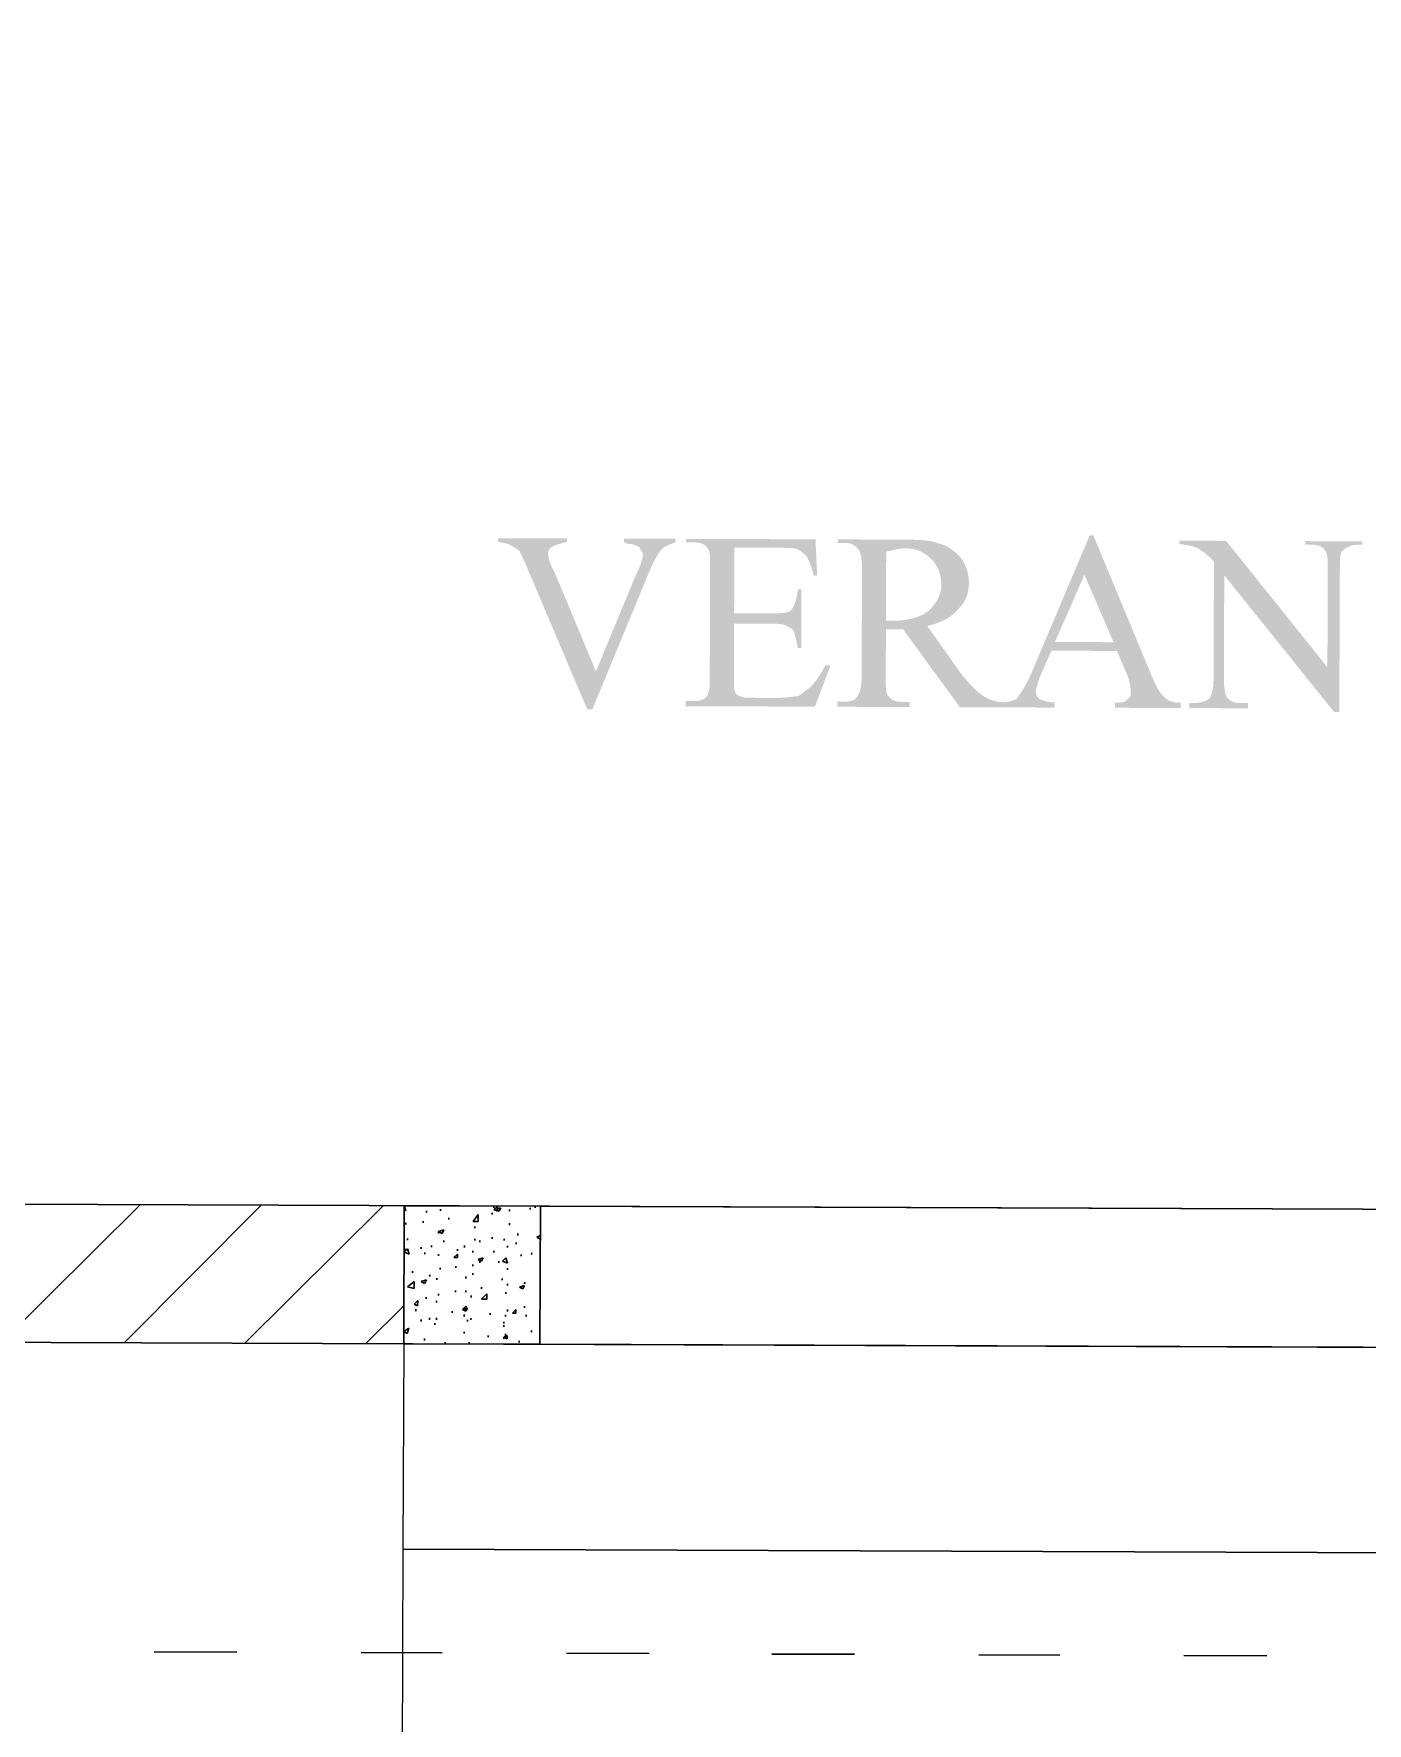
# Model space of a CAD drawing. Header units: millimetres. Extents: x -125 to 146, y -26 to 163.
# Drawn here: x -49 to -16.24, y 10.22 to 51.73 of the extents above; entities that cross this region are included whole.
import ezdxf

# ---------------------------------------------------------------- set-up
doc = ezdxf.new("R2010")
doc.units = ezdxf.units.MM
doc.header["$MEASUREMENT"] = 0
doc.layers.get('0').update_dxf_attribs({"color": 255, "linetype": 'CONTINUOUS'})

msp = doc.modelspace()

# ---------------------------------------------------------------- hatches: boundary and pattern name
at = {"true_color": 0x000007}
for points in [[(-33.229, 39.318), (-33.229, 39.234), (-33.245, 39.228), (-33.261, 39.223), (-33.277, 39.218), (-33.293, 39.213), (-33.309, 39.207), (-33.324, 39.202), (-33.34, 39.196), (-33.356, 39.19), (-33.371, 39.184), (-33.386, 39.178), (-33.401, 39.172), (-33.416, 39.166), (-33.431, 39.159), (-33.445, 39.152), (-33.459, 39.145), (-33.473, 39.137), (-33.487, 39.13), (-33.5, 39.122), (-33.513, 39.113), (-33.525, 39.104), (-33.537, 39.095), (-33.549, 39.086), (-33.56, 39.076), (-33.571, 39.066), (-33.582, 39.055), (-33.592, 39.043), (-33.603, 39.03), (-33.614, 39.017), (-33.624, 39.003), (-33.635, 38.988), (-33.646, 38.972), (-33.656, 38.956), (-33.667, 38.939), (-33.678, 38.922), (-33.688, 38.904), (-33.699, 38.886), (-33.709, 38.867), (-33.72, 38.848), (-33.731, 38.829), (-33.741, 38.809), (-33.752, 38.789), (-33.763, 38.769), (-33.773, 38.748), (-33.784, 38.727), (-33.795, 38.706), (-33.805, 38.685), (-33.816, 38.664), (-33.827, 38.643), (-35.279, 35.13), (-35.406, 35.13), (-36.92, 38.697), (-36.93, 38.718), (-36.94, 38.738), (-36.949, 38.759), (-36.958, 38.778), (-36.967, 38.797), (-36.975, 38.816), (-36.983, 38.834), (-36.991, 38.851), (-36.999, 38.868), (-37.006, 38.884), (-37.013, 38.899), (-37.019, 38.914), (-37.026, 38.929), (-37.032, 38.942), (-37.038, 38.955), (-37.044, 38.967), (-37.05, 38.979), (-37.055, 38.989), (-37.061, 38.999), (-37.066, 39.008), (-37.072, 39.016), (-37.077, 39.024), (-37.082, 39.031), (-37.088, 39.036), (-37.093, 39.042), (-37.099, 39.047), (-37.105, 39.052), (-37.112, 39.058), (-37.119, 39.063), (-37.127, 39.068), (-37.134, 39.073), (-37.142, 39.079), (-37.151, 39.084), (-37.159, 39.089), (-37.168, 39.095), (-37.177, 39.1), (-37.187, 39.105), (-37.196, 39.111), (-37.206, 39.116), (-37.216, 39.121), (-37.226, 39.127), (-37.236, 39.132), (-37.246, 39.137), (-37.257, 39.143), (-37.267, 39.148), (-37.278, 39.153), (-37.288, 39.159), (-37.299, 39.164), (-37.305, 39.169), (-37.311, 39.174), (-37.318, 39.178), (-37.327, 39.182), (-37.335, 39.186), (-37.345, 39.189), (-37.355, 39.193), (-37.366, 39.196), (-37.378, 39.199), (-37.39, 39.201), (-37.402, 39.204), (-37.415, 39.207), (-37.428, 39.21), (-37.442, 39.212), (-37.457, 39.215), (-37.471, 39.218), (-37.486, 39.221), (-37.501, 39.224), (-37.516, 39.228), (-37.532, 39.232), (-37.547, 39.236), (-37.563, 39.24), (-37.579, 39.245), (-37.595, 39.25), (-37.595, 39.334), (-35.901, 39.328), (-35.902, 39.244), (-35.922, 39.238), (-35.943, 39.233), (-35.963, 39.228), (-35.983, 39.223), (-36.002, 39.217), (-36.021, 39.212), (-36.039, 39.207), (-36.057, 39.202), (-36.074, 39.197), (-36.091, 39.191), (-36.108, 39.186), (-36.124, 39.181), (-36.14, 39.176), (-36.155, 39.17), (-36.17, 39.165), (-36.184, 39.16), (-36.198, 39.155), (-36.211, 39.149), (-36.224, 39.144), (-36.237, 39.139), (-36.249, 39.134), (-36.261, 39.128), (-36.272, 39.123), (-36.283, 39.118), (-36.288, 39.113), (-36.294, 39.107), (-36.299, 39.102), (-36.304, 39.097), (-36.309, 39.091), (-36.314, 39.086), (-36.319, 39.08), (-36.324, 39.074), (-36.329, 39.068), (-36.333, 39.062), (-36.337, 39.056), (-36.341, 39.049), (-36.345, 39.043), (-36.349, 39.036), (-36.352, 39.028), (-36.355, 39.021), (-36.358, 39.013), (-36.361, 39.005), (-36.363, 38.997), (-36.365, 38.988), (-36.366, 38.979), (-36.367, 38.969), (-36.368, 38.959), (-36.368, 38.949), (-36.368, 38.938), (-36.367, 38.926), (-36.366, 38.913), (-36.365, 38.9), (-36.363, 38.885), (-36.36, 38.87), (-36.357, 38.854), (-36.353, 38.838), (-36.349, 38.82), (-36.344, 38.802), (-36.338, 38.783), (-36.332, 38.764), (-36.325, 38.743), (-36.317, 38.723), (-36.309, 38.701), (-36.3, 38.679), (-36.291, 38.656), (-36.28, 38.633), (-36.269, 38.609), (-36.257, 38.585), (-36.244, 38.56), (-36.23, 38.535), (-36.216, 38.509), (-36.201, 38.483), (-35.191, 36.061), (-34.209, 38.433), (-34.193, 38.464), (-34.178, 38.495), (-34.164, 38.524), (-34.151, 38.553), (-34.139, 38.58), (-34.128, 38.607), (-34.117, 38.633), (-34.107, 38.658), (-34.098, 38.683), (-34.09, 38.706), (-34.082, 38.728), (-34.075, 38.75), (-34.069, 38.771), (-34.063, 38.79), (-34.058, 38.809), (-34.053, 38.827), (-34.05, 38.845), (-34.046, 38.861), (-34.043, 38.876), (-34.041, 38.891), (-34.039, 38.905), (-34.038, 38.917), (-34.038, 38.929), (-34.037, 38.94), (-34.037, 38.946), (-34.038, 38.951), (-34.039, 38.956), (-34.041, 38.962), (-34.042, 38.967), (-34.044, 38.973), (-34.047, 38.978), (-34.05, 38.984), (-34.053, 38.99), (-34.056, 38.996), (-34.06, 39.003), (-34.064, 39.009), (-34.068, 39.016), (-34.072, 39.023), (-34.076, 39.03), (-34.081, 39.038), (-34.086, 39.045), (-34.09, 39.054), (-34.095, 39.062), (-34.101, 39.071), (-34.106, 39.08), (-34.111, 39.09), (-34.116, 39.1), (-34.121, 39.11), (-34.132, 39.115), (-34.142, 39.121), (-34.153, 39.126), (-34.164, 39.131), (-34.175, 39.136), (-34.185, 39.141), (-34.196, 39.146), (-34.207, 39.151), (-34.219, 39.156), (-34.23, 39.16), (-34.242, 39.165), (-34.253, 39.169), (-34.265, 39.173), (-34.278, 39.176), (-34.29, 39.18), (-34.303, 39.183), (-34.316, 39.186), (-34.329, 39.188), (-34.343, 39.19), (-34.357, 39.192), (-34.372, 39.194), (-34.386, 39.195), (-34.402, 39.195), (-34.417, 39.196), (-34.422, 39.196), (-34.427, 39.197), (-34.431, 39.198), (-34.435, 39.199), (-34.439, 39.201), (-34.442, 39.202), (-34.446, 39.205), (-34.449, 39.207), (-34.452, 39.209), (-34.454, 39.212), (-34.457, 39.214), (-34.46, 39.217), (-34.462, 39.22), (-34.465, 39.222), (-34.468, 39.225), (-34.471, 39.227), (-34.474, 39.23), (-34.477, 39.232), (-34.48, 39.234), (-34.484, 39.235), (-34.488, 39.236), (-34.492, 39.237), (-34.497, 39.238), (-34.502, 39.238), (-34.502, 39.323)], [(-31.79, 39.101), (-31.796, 37.49), (-30.905, 37.487), (-30.873, 37.487), (-30.843, 37.487), (-30.813, 37.487), (-30.785, 37.487), (-30.757, 37.487), (-30.73, 37.487), (-30.704, 37.488), (-30.679, 37.489), (-30.655, 37.49), (-30.631, 37.492), (-30.609, 37.494), (-30.587, 37.496), (-30.566, 37.499), (-30.547, 37.502), (-30.528, 37.506), (-30.509, 37.51), (-30.492, 37.515), (-30.476, 37.521), (-30.46, 37.527), (-30.446, 37.534), (-30.432, 37.542), (-30.419, 37.55), (-30.407, 37.559), (-30.396, 37.57), (-30.386, 37.581), (-30.376, 37.592), (-30.366, 37.605), (-30.357, 37.619), (-30.348, 37.633), (-30.34, 37.649), (-30.332, 37.665), (-30.324, 37.682), (-30.316, 37.7), (-30.309, 37.719), (-30.302, 37.739), (-30.295, 37.76), (-30.289, 37.781), (-30.282, 37.804), (-30.276, 37.827), (-30.27, 37.851), (-30.264, 37.876), (-30.258, 37.902), (-30.253, 37.929), (-30.247, 37.957), (-30.241, 37.986), (-30.236, 38.015), (-30.231, 38.046), (-30.225, 38.077), (-30.141, 38.077), (-30.146, 36.635), (-30.231, 36.635), (-30.236, 36.661), (-30.241, 36.687), (-30.246, 36.711), (-30.251, 36.735), (-30.256, 36.758), (-30.261, 36.779), (-30.266, 36.8), (-30.271, 36.82), (-30.275, 36.839), (-30.28, 36.858), (-30.284, 36.875), (-30.288, 36.891), (-30.292, 36.907), (-30.295, 36.922), (-30.298, 36.935), (-30.301, 36.948), (-30.304, 36.96), (-30.307, 36.971), (-30.309, 36.981), (-30.311, 36.991), (-30.312, 36.999), (-30.313, 37.007), (-30.314, 37.013), (-30.314, 37.019), (-30.319, 37.029), (-30.325, 37.039), (-30.331, 37.049), (-30.338, 37.058), (-30.345, 37.067), (-30.353, 37.075), (-30.36, 37.083), (-30.368, 37.091), (-30.377, 37.099), (-30.385, 37.106), (-30.394, 37.113), (-30.403, 37.12), (-30.413, 37.126), (-30.422, 37.133), (-30.432, 37.139), (-30.442, 37.145), (-30.452, 37.151), (-30.462, 37.156), (-30.472, 37.162), (-30.483, 37.167), (-30.493, 37.173), (-30.504, 37.178), (-30.514, 37.184), (-30.525, 37.189), (-30.536, 37.194), (-30.547, 37.199), (-30.558, 37.203), (-30.571, 37.207), (-30.583, 37.211), (-30.596, 37.214), (-30.61, 37.217), (-30.623, 37.219), (-30.638, 37.221), (-30.653, 37.223), (-30.668, 37.225), (-30.683, 37.227), (-30.699, 37.228), (-30.716, 37.229), (-30.733, 37.23), (-30.75, 37.231), (-30.768, 37.231), (-30.787, 37.232), (-30.805, 37.232), (-30.824, 37.232), (-30.844, 37.232), (-30.864, 37.233), (-30.885, 37.233), (-30.906, 37.233), (-31.797, 37.236), (-31.802, 35.879), (-31.802, 35.858), (-31.802, 35.837), (-31.802, 35.817), (-31.802, 35.798), (-31.802, 35.779), (-31.802, 35.76), (-31.802, 35.742), (-31.801, 35.725), (-31.801, 35.708), (-31.8, 35.692), (-31.799, 35.677), (-31.798, 35.662), (-31.796, 35.648), (-31.795, 35.634), (-31.793, 35.621), (-31.791, 35.609), (-31.788, 35.598), (-31.786, 35.587), (-31.782, 35.577), (-31.779, 35.568), (-31.775, 35.56), (-31.771, 35.552), (-31.766, 35.546), (-31.761, 35.54), (-31.761, 35.535), (-31.76, 35.53), (-31.759, 35.526), (-31.758, 35.522), (-31.756, 35.518), (-31.754, 35.515), (-31.752, 35.512), (-31.749, 35.509), (-31.746, 35.506), (-31.742, 35.503), (-31.739, 35.5), (-31.735, 35.497), (-31.731, 35.495), (-31.727, 35.492), (-31.722, 35.489), (-31.718, 35.486), (-31.713, 35.483), (-31.708, 35.48), (-31.703, 35.477), (-31.698, 35.473), (-31.693, 35.469), (-31.687, 35.465), (-31.682, 35.46), (-31.677, 35.455), (-31.672, 35.455), (-31.666, 35.454), (-31.661, 35.453), (-31.655, 35.452), (-31.65, 35.45), (-31.644, 35.448), (-31.638, 35.446), (-31.631, 35.444), (-31.625, 35.441), (-31.618, 35.439), (-31.611, 35.436), (-31.603, 35.433), (-31.595, 35.431), (-31.586, 35.428), (-31.577, 35.426), (-31.567, 35.423), (-31.557, 35.421), (-31.546, 35.419), (-31.534, 35.417), (-31.522, 35.415), (-31.509, 35.414), (-31.495, 35.413), (-31.481, 35.412), (-31.465, 35.412), (-30.743, 35.409), (-30.717, 35.409), (-30.691, 35.41), (-30.666, 35.411), (-30.641, 35.412), (-30.616, 35.413), (-30.592, 35.415), (-30.569, 35.417), (-30.545, 35.419), (-30.523, 35.422), (-30.5, 35.424), (-30.479, 35.427), (-30.457, 35.429), (-30.436, 35.432), (-30.416, 35.434), (-30.396, 35.437), (-30.376, 35.439), (-30.357, 35.441), (-30.338, 35.443), (-30.32, 35.445), (-30.302, 35.447), (-30.285, 35.448), (-30.268, 35.449), (-30.251, 35.449), (-30.235, 35.45), (-30.224, 35.455), (-30.214, 35.461), (-30.203, 35.467), (-30.192, 35.474), (-30.181, 35.481), (-30.171, 35.488), (-30.16, 35.496), (-30.148, 35.504), (-30.137, 35.512), (-30.126, 35.521), (-30.114, 35.53), (-30.102, 35.539), (-30.09, 35.548), (-30.078, 35.558), (-30.065, 35.568), (-30.053, 35.577), (-30.039, 35.588), (-30.026, 35.598), (-30.012, 35.608), (-29.998, 35.618), (-29.984, 35.629), (-29.969, 35.639), (-29.953, 35.65), (-29.938, 35.66), (-29.922, 35.676), (-29.906, 35.693), (-29.89, 35.71), (-29.874, 35.727), (-29.858, 35.745), (-29.842, 35.764), (-29.826, 35.783), (-29.81, 35.802), (-29.794, 35.823), (-29.778, 35.843), (-29.762, 35.865), (-29.746, 35.887), (-29.73, 35.91), (-29.715, 35.933), (-29.699, 35.957), (-29.683, 35.982), (-29.667, 36.008), (-29.651, 36.034), (-29.635, 36.061), (-29.619, 36.089), (-29.603, 36.118), (-29.587, 36.147), (-29.571, 36.178), (-29.555, 36.209), (-29.428, 36.209), (-29.812, 35.194), (-32.99, 35.206), (-32.99, 35.333), (-32.82, 35.332), (-32.81, 35.332), (-32.799, 35.332), (-32.789, 35.332), (-32.778, 35.332), (-32.767, 35.332), (-32.757, 35.333), (-32.746, 35.333), (-32.736, 35.333), (-32.725, 35.334), (-32.714, 35.335), (-32.704, 35.336), (-32.693, 35.337), (-32.683, 35.338), (-32.672, 35.34), (-32.662, 35.342), (-32.651, 35.344), (-32.64, 35.347), (-32.63, 35.349), (-32.619, 35.352), (-32.609, 35.356), (-32.598, 35.36), (-32.587, 35.364), (-32.577, 35.369), (-32.566, 35.374), (-32.556, 35.379), (-32.546, 35.384), (-32.536, 35.389), (-32.527, 35.395), (-32.519, 35.4), (-32.51, 35.406), (-32.503, 35.411), (-32.495, 35.417), (-32.489, 35.423), (-32.482, 35.429), (-32.476, 35.436), (-32.471, 35.442), (-32.466, 35.449), (-32.461, 35.456), (-32.457, 35.463), (-32.453, 35.47), (-32.45, 35.478), (-32.447, 35.486), (-32.444, 35.495), (-32.442, 35.503), (-32.441, 35.513), (-32.439, 35.522), (-32.439, 35.532), (-32.439, 35.542), (-32.433, 35.548), (-32.429, 35.555), (-32.424, 35.562), (-32.421, 35.571), (-32.417, 35.58), (-32.414, 35.59), (-32.411, 35.601), (-32.408, 35.613), (-32.406, 35.626), (-32.404, 35.639), (-32.403, 35.654), (-32.401, 35.669), (-32.4, 35.686), (-32.399, 35.703), (-32.398, 35.721), (-32.397, 35.74), (-32.396, 35.76), (-32.396, 35.78), (-32.396, 35.802), (-32.395, 35.824), (-32.395, 35.848), (-32.395, 35.872), (-32.395, 35.897), (-32.395, 35.923), (-32.385, 38.596), (-32.385, 38.632), (-32.385, 38.666), (-32.385, 38.699), (-32.385, 38.73), (-32.385, 38.76), (-32.386, 38.788), (-32.386, 38.815), (-32.387, 38.84), (-32.388, 38.864), (-32.39, 38.887), (-32.392, 38.909), (-32.394, 38.929), (-32.397, 38.948), (-32.4, 38.967), (-32.404, 38.984), (-32.409, 39), (-32.413, 39.016), (-32.419, 39.03), (-32.425, 39.044), (-32.432, 39.057), (-32.44, 39.07), (-32.448, 39.082), (-32.458, 39.093), (-32.468, 39.104), (-32.473, 39.114), (-32.48, 39.124), (-32.487, 39.134), (-32.496, 39.143), (-32.505, 39.151), (-32.514, 39.16), (-32.525, 39.167), (-32.536, 39.175), (-32.549, 39.182), (-32.561, 39.188), (-32.575, 39.194), (-32.589, 39.2), (-32.604, 39.205), (-32.619, 39.209), (-32.636, 39.214), (-32.652, 39.217), (-32.67, 39.221), (-32.688, 39.224), (-32.706, 39.226), (-32.725, 39.228), (-32.744, 39.23), (-32.764, 39.231), (-32.785, 39.232), (-32.806, 39.232), (-32.975, 39.233), (-32.975, 39.317), (-29.797, 39.306), (-29.758, 38.416), (-29.843, 38.417), (-29.848, 38.443), (-29.854, 38.469), (-29.86, 38.494), (-29.867, 38.519), (-29.874, 38.543), (-29.881, 38.567), (-29.888, 38.59), (-29.895, 38.613), (-29.903, 38.635), (-29.911, 38.657), (-29.919, 38.677), (-29.927, 38.698), (-29.934, 38.717), (-29.942, 38.736), (-29.95, 38.754), (-29.958, 38.772), (-29.965, 38.788), (-29.972, 38.804), (-29.98, 38.819), (-29.986, 38.834), (-29.993, 38.847), (-29.999, 38.86), (-30.005, 38.872), (-30.011, 38.883), (-30.016, 38.889), (-30.022, 38.895), (-30.028, 38.901), (-30.035, 38.907), (-30.042, 38.914), (-30.049, 38.922), (-30.057, 38.929), (-30.065, 38.937), (-30.074, 38.944), (-30.082, 38.952), (-30.091, 38.96), (-30.1, 38.968), (-30.11, 38.976), (-30.119, 38.984), (-30.129, 38.992), (-30.139, 39), (-30.149, 39.007), (-30.159, 39.015), (-30.169, 39.022), (-30.18, 39.029), (-30.19, 39.035), (-30.2, 39.042), (-30.211, 39.048), (-30.222, 39.053), (-30.232, 39.058), (-30.244, 39.063), (-30.255, 39.067), (-30.268, 39.071), (-30.28, 39.075), (-30.294, 39.078), (-30.307, 39.081), (-30.322, 39.083), (-30.337, 39.086), (-30.352, 39.088), (-30.369, 39.089), (-30.385, 39.091), (-30.403, 39.092), (-30.421, 39.093), (-30.44, 39.094), (-30.46, 39.095), (-30.48, 39.095), (-30.501, 39.096), (-30.523, 39.096), (-30.546, 39.097), (-30.569, 39.097), (-30.594, 39.097), (-30.619, 39.097), (-30.645, 39.097)], [(-20.854, 39.273), (-19.709, 39.268), (-17.22, 36.163), (-17.211, 38.539), (-17.211, 38.571), (-17.211, 38.601), (-17.211, 38.631), (-17.211, 38.659), (-17.211, 38.687), (-17.212, 38.714), (-17.213, 38.74), (-17.213, 38.765), (-17.215, 38.789), (-17.216, 38.813), (-17.218, 38.835), (-17.221, 38.857), (-17.223, 38.878), (-17.227, 38.898), (-17.23, 38.917), (-17.235, 38.935), (-17.24, 38.952), (-17.245, 38.968), (-17.252, 38.984), (-17.258, 38.998), (-17.266, 39.012), (-17.275, 39.025), (-17.284, 39.037), (-17.294, 39.048), (-17.3, 39.058), (-17.306, 39.068), (-17.314, 39.078), (-17.322, 39.087), (-17.331, 39.095), (-17.341, 39.103), (-17.351, 39.111), (-17.363, 39.119), (-17.375, 39.125), (-17.388, 39.132), (-17.401, 39.138), (-17.415, 39.143), (-17.43, 39.149), (-17.446, 39.153), (-17.462, 39.157), (-17.479, 39.161), (-17.496, 39.165), (-17.514, 39.168), (-17.532, 39.17), (-17.551, 39.172), (-17.571, 39.174), (-17.591, 39.175), (-17.611, 39.176), (-17.632, 39.176), (-17.759, 39.176), (-17.759, 39.261), (-16.362, 39.256), (-16.362, 39.171), (-16.489, 39.172), (-16.51, 39.171), (-16.531, 39.17), (-16.551, 39.168), (-16.57, 39.165), (-16.59, 39.162), (-16.608, 39.158), (-16.627, 39.153), (-16.644, 39.147), (-16.662, 39.141), (-16.679, 39.134), (-16.695, 39.127), (-16.712, 39.12), (-16.727, 39.112), (-16.743, 39.103), (-16.757, 39.094), (-16.772, 39.085), (-16.786, 39.075), (-16.799, 39.066), (-16.812, 39.056), (-16.825, 39.046), (-16.837, 39.035), (-16.849, 39.025), (-16.86, 39.014), (-16.871, 39.004), (-16.876, 38.993), (-16.881, 38.982), (-16.885, 38.97), (-16.889, 38.958), (-16.892, 38.945), (-16.896, 38.931), (-16.898, 38.917), (-16.901, 38.902), (-16.903, 38.886), (-16.905, 38.87), (-16.907, 38.853), (-16.908, 38.835), (-16.91, 38.816), (-16.911, 38.796), (-16.912, 38.775), (-16.912, 38.753), (-16.913, 38.73), (-16.914, 38.706), (-16.914, 38.681), (-16.914, 38.655), (-16.914, 38.628), (-16.915, 38.599), (-16.915, 38.569), (-16.915, 38.538), (-16.928, 35.062), (-17.055, 35.062), (-19.754, 38.422), (-19.764, 35.877), (-19.764, 35.845), (-19.763, 35.815), (-19.762, 35.785), (-19.761, 35.757), (-19.759, 35.729), (-19.757, 35.703), (-19.755, 35.677), (-19.752, 35.652), (-19.749, 35.629), (-19.746, 35.606), (-19.742, 35.585), (-19.738, 35.564), (-19.734, 35.545), (-19.73, 35.527), (-19.726, 35.51), (-19.721, 35.494), (-19.716, 35.479), (-19.712, 35.466), (-19.707, 35.453), (-19.702, 35.442), (-19.696, 35.432), (-19.691, 35.424), (-19.686, 35.417), (-19.681, 35.411), (-19.67, 35.4), (-19.66, 35.39), (-19.649, 35.381), (-19.638, 35.372), (-19.627, 35.363), (-19.616, 35.355), (-19.605, 35.347), (-19.593, 35.34), (-19.581, 35.333), (-19.569, 35.326), (-19.556, 35.32), (-19.543, 35.315), (-19.53, 35.31), (-19.516, 35.305), (-19.502, 35.301), (-19.487, 35.297), (-19.471, 35.294), (-19.455, 35.291), (-19.438, 35.288), (-19.421, 35.286), (-19.402, 35.285), (-19.383, 35.283), (-19.363, 35.283), (-19.343, 35.282), (-19.173, 35.282), (-19.174, 35.155), (-20.616, 35.16), (-20.615, 35.287), (-20.488, 35.287), (-20.467, 35.287), (-20.447, 35.287), (-20.427, 35.288), (-20.407, 35.29), (-20.388, 35.292), (-20.369, 35.294), (-20.351, 35.297), (-20.333, 35.3), (-20.315, 35.304), (-20.298, 35.308), (-20.282, 35.312), (-20.266, 35.317), (-20.25, 35.323), (-20.235, 35.329), (-20.22, 35.335), (-20.206, 35.342), (-20.192, 35.349), (-20.178, 35.357), (-20.165, 35.365), (-20.153, 35.374), (-20.141, 35.383), (-20.129, 35.392), (-20.118, 35.402), (-20.107, 35.412), (-20.101, 35.423), (-20.095, 35.434), (-20.09, 35.446), (-20.084, 35.458), (-20.079, 35.471), (-20.074, 35.485), (-20.069, 35.499), (-20.064, 35.514), (-20.059, 35.53), (-20.054, 35.546), (-20.05, 35.563), (-20.046, 35.581), (-20.042, 35.6), (-20.038, 35.62), (-20.034, 35.641), (-20.031, 35.663), (-20.028, 35.686), (-20.026, 35.71), (-20.023, 35.735), (-20.021, 35.761), (-20.02, 35.788), (-20.019, 35.817), (-20.018, 35.846), (-20.018, 35.877), (-20.007, 38.761), (-20.023, 38.777), (-20.038, 38.792), (-20.053, 38.807), (-20.068, 38.822), (-20.082, 38.836), (-20.096, 38.849), (-20.11, 38.862), (-20.123, 38.875), (-20.136, 38.887), (-20.148, 38.899), (-20.161, 38.91), (-20.173, 38.921), (-20.185, 38.931), (-20.196, 38.941), (-20.208, 38.951), (-20.219, 38.96), (-20.23, 38.968), (-20.241, 38.977), (-20.252, 38.984), (-20.263, 38.992), (-20.273, 38.999), (-20.284, 39.005), (-20.294, 39.011), (-20.305, 39.017), (-20.311, 39.022), (-20.316, 39.027), (-20.323, 39.032), (-20.33, 39.038), (-20.337, 39.043), (-20.345, 39.048), (-20.353, 39.054), (-20.361, 39.059), (-20.37, 39.064), (-20.38, 39.07), (-20.39, 39.075), (-20.4, 39.08), (-20.411, 39.086), (-20.422, 39.091), (-20.434, 39.096), (-20.446, 39.102), (-20.458, 39.107), (-20.471, 39.112), (-20.485, 39.118), (-20.499, 39.123), (-20.513, 39.128), (-20.528, 39.134), (-20.543, 39.139), (-20.559, 39.144), (-20.569, 39.145), (-20.58, 39.145), (-20.59, 39.146), (-20.601, 39.148), (-20.612, 39.149), (-20.623, 39.151), (-20.634, 39.153), (-20.645, 39.156), (-20.656, 39.158), (-20.667, 39.161), (-20.679, 39.163), (-20.691, 39.166), (-20.703, 39.169), (-20.715, 39.171), (-20.728, 39.174), (-20.74, 39.176), (-20.753, 39.179), (-20.767, 39.181), (-20.781, 39.183), (-20.795, 39.185), (-20.809, 39.186), (-20.824, 39.187), (-20.839, 39.188), (-20.855, 39.188)]]:
    msp.add_hatch(color=7, dxfattribs=at).paths.add_polyline_path(points)
h = msp.add_hatch(color=7, dxfattribs=at)
h.paths.add_polyline_path([(-25.151, 35.177), (-26.251, 35.181), (-27.644, 37.094), (-27.659, 37.094), (-27.675, 37.094), (-27.689, 37.094), (-27.704, 37.094), (-27.718, 37.094), (-27.731, 37.094), (-27.744, 37.094), (-27.757, 37.094), (-27.769, 37.094), (-27.781, 37.094), (-27.792, 37.094), (-27.803, 37.094), (-27.813, 37.094), (-27.823, 37.094), (-27.832, 37.094), (-27.841, 37.094), (-27.85, 37.094), (-27.858, 37.094), (-27.866, 37.094), (-27.873, 37.095), (-27.88, 37.095), (-27.886, 37.095), (-27.892, 37.095), (-27.898, 37.095), (-27.903, 37.095), (-27.908, 37.095), (-27.912, 37.095), (-27.916, 37.095), (-27.92, 37.095), (-27.923, 37.095), (-27.926, 37.095), (-27.929, 37.095), (-27.932, 37.095), (-27.935, 37.095), (-27.937, 37.095), (-27.94, 37.095), (-27.943, 37.095), (-27.945, 37.095), (-27.948, 37.095), (-27.951, 37.095), (-27.954, 37.095), (-27.957, 37.095), (-27.961, 37.095), (-27.964, 37.095), (-27.968, 37.095), (-27.973, 37.095), (-27.977, 37.095), (-27.982, 37.095), (-27.988, 37.095), (-27.993, 37.095), (-27.998, 37.095), (-28.003, 37.095), (-28.009, 37.095), (-28.014, 37.095), (-28.018, 37.095), (-28.023, 37.095), (-28.028, 37.095), (-28.032, 37.095), (-28.037, 37.095), (-28.041, 37.095), (-28.045, 37.095), (-28.048, 37.095), (-28.052, 37.095), (-28.055, 37.095), (-28.057, 37.095), (-28.06, 37.095), (-28.062, 37.095), (-28.064, 37.095), (-28.065, 37.095), (-28.066, 37.095), (-28.067, 37.095), (-28.067, 37.095), (-28.072, 35.907), (-28.072, 35.876), (-28.072, 35.846), (-28.072, 35.816), (-28.072, 35.788), (-28.071, 35.76), (-28.071, 35.733), (-28.07, 35.708), (-28.069, 35.683), (-28.068, 35.659), (-28.066, 35.637), (-28.064, 35.615), (-28.062, 35.595), (-28.059, 35.576), (-28.056, 35.558), (-28.052, 35.541), (-28.048, 35.525), (-28.043, 35.51), (-28.037, 35.496), (-28.031, 35.484), (-28.024, 35.473), (-28.016, 35.463), (-28.008, 35.455), (-27.999, 35.447), (-27.989, 35.441), (-27.983, 35.431), (-27.976, 35.421), (-27.969, 35.411), (-27.961, 35.402), (-27.952, 35.394), (-27.942, 35.386), (-27.931, 35.378), (-27.92, 35.37), (-27.908, 35.364), (-27.895, 35.357), (-27.881, 35.351), (-27.867, 35.346), (-27.852, 35.34), (-27.837, 35.336), (-27.821, 35.332), (-27.804, 35.328), (-27.787, 35.324), (-27.769, 35.321), (-27.75, 35.319), (-27.731, 35.317), (-27.712, 35.315), (-27.692, 35.314), (-27.671, 35.313), (-27.65, 35.313), (-27.481, 35.312), (-27.482, 35.185), (-29.262, 35.192), (-29.262, 35.319), (-29.092, 35.318), (-29.071, 35.319), (-29.05, 35.319), (-29.03, 35.32), (-29.01, 35.322), (-28.991, 35.324), (-28.972, 35.327), (-28.954, 35.33), (-28.937, 35.333), (-28.92, 35.338), (-28.904, 35.343), (-28.888, 35.348), (-28.873, 35.355), (-28.859, 35.362), (-28.845, 35.369), (-28.832, 35.377), (-28.82, 35.386), (-28.808, 35.396), (-28.798, 35.407), (-28.788, 35.418), (-28.779, 35.43), (-28.77, 35.443), (-28.763, 35.456), (-28.756, 35.471), (-28.75, 35.486), (-28.745, 35.492), (-28.74, 35.5), (-28.735, 35.508), (-28.729, 35.518), (-28.724, 35.529), (-28.719, 35.541), (-28.714, 35.554), (-28.709, 35.568), (-28.705, 35.583), (-28.7, 35.599), (-28.696, 35.616), (-28.692, 35.634), (-28.688, 35.653), (-28.684, 35.673), (-28.681, 35.694), (-28.677, 35.715), (-28.675, 35.737), (-28.672, 35.76), (-28.67, 35.783), (-28.668, 35.808), (-28.666, 35.832), (-28.665, 35.857), (-28.665, 35.883), (-28.664, 35.909), (-28.654, 38.582), (-28.654, 38.613), (-28.655, 38.643), (-28.656, 38.673), (-28.657, 38.701), (-28.659, 38.729), (-28.661, 38.756), (-28.663, 38.781), (-28.666, 38.806), (-28.669, 38.83), (-28.672, 38.852), (-28.676, 38.874), (-28.68, 38.894), (-28.684, 38.913), (-28.688, 38.932), (-28.692, 38.949), (-28.697, 38.964), (-28.702, 38.979), (-28.706, 38.993), (-28.711, 39.005), (-28.716, 39.016), (-28.722, 39.026), (-28.727, 39.034), (-28.732, 39.042), (-28.737, 39.048), (-28.748, 39.063), (-28.759, 39.078), (-28.771, 39.092), (-28.783, 39.105), (-28.795, 39.117), (-28.808, 39.128), (-28.821, 39.139), (-28.834, 39.148), (-28.848, 39.158), (-28.862, 39.166), (-28.876, 39.174), (-28.891, 39.181), (-28.905, 39.187), (-28.92, 39.193), (-28.935, 39.198), (-28.951, 39.202), (-28.966, 39.206), (-28.982, 39.209), (-28.998, 39.212), (-29.014, 39.214), (-29.03, 39.216), (-29.046, 39.217), (-29.062, 39.218), (-29.078, 39.218), (-29.247, 39.219), (-29.247, 39.304), (-27.763, 39.298), (-27.705, 39.298), (-27.65, 39.298), (-27.596, 39.297), (-27.544, 39.297), (-27.493, 39.296), (-27.444, 39.296), (-27.396, 39.295), (-27.35, 39.293), (-27.306, 39.292), (-27.263, 39.29), (-27.221, 39.288), (-27.181, 39.285), (-27.142, 39.282), (-27.104, 39.279), (-27.067, 39.275), (-27.032, 39.27), (-26.998, 39.265), (-26.965, 39.259), (-26.933, 39.253), (-26.902, 39.246), (-26.873, 39.238), (-26.844, 39.229), (-26.816, 39.22), (-26.789, 39.21), (-26.763, 39.204), (-26.737, 39.197), (-26.711, 39.19), (-26.686, 39.181), (-26.661, 39.172), (-26.636, 39.162), (-26.612, 39.152), (-26.589, 39.14), (-26.565, 39.128), (-26.542, 39.115), (-26.519, 39.101), (-26.496, 39.087), (-26.474, 39.072), (-26.452, 39.056), (-26.43, 39.04), (-26.408, 39.023), (-26.386, 39.006), (-26.365, 38.988), (-26.343, 38.969), (-26.322, 38.95), (-26.301, 38.931), (-26.28, 38.911), (-26.259, 38.89), (-26.238, 38.869), (-26.222, 38.848), (-26.207, 38.826), (-26.192, 38.803), (-26.178, 38.781), (-26.165, 38.757), (-26.151, 38.734), (-26.139, 38.71), (-26.127, 38.685), (-26.116, 38.66), (-26.105, 38.635), (-26.095, 38.609), (-26.085, 38.582), (-26.076, 38.556), (-26.068, 38.528), (-26.061, 38.501), (-26.054, 38.473), (-26.048, 38.444), (-26.043, 38.415), (-26.038, 38.385), (-26.035, 38.355), (-26.032, 38.325), (-26.03, 38.294), (-26.029, 38.263), (-26.028, 38.231), (-26.029, 38.199), (-26.03, 38.168), (-26.033, 38.137), (-26.036, 38.107), (-26.04, 38.078), (-26.045, 38.048), (-26.051, 38.019), (-26.057, 37.991), (-26.065, 37.963), (-26.073, 37.935), (-26.083, 37.908), (-26.093, 37.882), (-26.104, 37.856), (-26.116, 37.83), (-26.129, 37.804), (-26.143, 37.78), (-26.157, 37.755), (-26.173, 37.731), (-26.189, 37.708), (-26.207, 37.685), (-26.225, 37.662), (-26.244, 37.64), (-26.264, 37.618), (-26.285, 37.597), (-26.306, 37.571), (-26.329, 37.546), (-26.352, 37.521), (-26.377, 37.498), (-26.402, 37.475), (-26.428, 37.454), (-26.455, 37.433), (-26.483, 37.412), (-26.512, 37.393), (-26.541, 37.374), (-26.572, 37.356), (-26.603, 37.339), (-26.636, 37.322), (-26.669, 37.306), (-26.703, 37.29), (-26.738, 37.275), (-26.774, 37.261), (-26.811, 37.247), (-26.849, 37.234), (-26.887, 37.222), (-26.927, 37.21), (-26.967, 37.198), (-27.009, 37.187), (-27.051, 37.176), (-26.206, 35.985), (-26.18, 35.954), (-26.154, 35.923), (-26.129, 35.893), (-26.104, 35.865), (-26.08, 35.837), (-26.056, 35.81), (-26.032, 35.784), (-26.009, 35.759), (-25.987, 35.734), (-25.964, 35.711), (-25.943, 35.688), (-25.921, 35.666), (-25.9, 35.646), (-25.88, 35.626), (-25.86, 35.607), (-25.84, 35.589), (-25.821, 35.571), (-25.803, 35.555), (-25.784, 35.539), (-25.767, 35.525), (-25.749, 35.511), (-25.732, 35.498), (-25.716, 35.486), (-25.7, 35.475), (-25.684, 35.465), (-25.667, 35.454), (-25.65, 35.443), (-25.633, 35.433), (-25.615, 35.423), (-25.596, 35.413), (-25.577, 35.403), (-25.557, 35.393), (-25.537, 35.384), (-25.516, 35.375), (-25.495, 35.366), (-25.473, 35.358), (-25.45, 35.35), (-25.426, 35.343), (-25.402, 35.336), (-25.377, 35.33), (-25.352, 35.324), (-25.325, 35.319), (-25.298, 35.315), (-25.27, 35.311), (-25.241, 35.308), (-25.212, 35.306), (-25.181, 35.304), (-25.15, 35.304)])
h.paths.add_polyline_path([(-28.066, 37.307), (-28.061, 37.307), (-28.057, 37.307), (-28.052, 37.307), (-28.048, 37.307), (-28.045, 37.307), (-28.041, 37.307), (-28.038, 37.307), (-28.035, 37.307), (-28.032, 37.307), (-28.029, 37.307), (-28.027, 37.307), (-28.024, 37.307), (-28.021, 37.307), (-28.019, 37.307), (-28.016, 37.307), (-28.013, 37.307), (-28.01, 37.307), (-28.007, 37.307), (-28.003, 37.307), (-28, 37.307), (-27.996, 37.307), (-27.991, 37.307), (-27.987, 37.307), (-27.982, 37.307), (-27.977, 37.307), (-27.972, 37.307), (-27.968, 37.307), (-27.964, 37.307), (-27.96, 37.307), (-27.957, 37.307), (-27.953, 37.306), (-27.95, 37.306), (-27.947, 37.306), (-27.945, 37.306), (-27.942, 37.306), (-27.939, 37.306), (-27.937, 37.306), (-27.934, 37.306), (-27.931, 37.306), (-27.928, 37.306), (-27.925, 37.306), (-27.922, 37.306), (-27.919, 37.306), (-27.915, 37.306), (-27.911, 37.306), (-27.907, 37.306), (-27.902, 37.306), (-27.897, 37.306), (-27.85, 37.307), (-27.804, 37.308), (-27.758, 37.31), (-27.714, 37.313), (-27.67, 37.316), (-27.627, 37.321), (-27.585, 37.327), (-27.544, 37.333), (-27.504, 37.341), (-27.465, 37.349), (-27.426, 37.358), (-27.389, 37.368), (-27.352, 37.379), (-27.316, 37.391), (-27.282, 37.403), (-27.248, 37.417), (-27.214, 37.431), (-27.182, 37.447), (-27.151, 37.463), (-27.12, 37.48), (-27.091, 37.498), (-27.062, 37.517), (-27.034, 37.536), (-27.007, 37.557), (-26.986, 37.578), (-26.965, 37.6), (-26.945, 37.622), (-26.926, 37.645), (-26.907, 37.668), (-26.888, 37.691), (-26.871, 37.715), (-26.854, 37.74), (-26.837, 37.765), (-26.822, 37.79), (-26.807, 37.816), (-26.793, 37.842), (-26.78, 37.869), (-26.768, 37.896), (-26.757, 37.923), (-26.747, 37.951), (-26.737, 37.98), (-26.729, 38.008), (-26.722, 38.038), (-26.717, 38.067), (-26.712, 38.098), (-26.709, 38.128), (-26.707, 38.159), (-26.706, 38.191), (-26.706, 38.223), (-26.707, 38.254), (-26.71, 38.285), (-26.713, 38.315), (-26.717, 38.345), (-26.721, 38.375), (-26.727, 38.404), (-26.734, 38.433), (-26.741, 38.461), (-26.75, 38.489), (-26.759, 38.516), (-26.769, 38.543), (-26.78, 38.569), (-26.792, 38.595), (-26.805, 38.62), (-26.819, 38.645), (-26.834, 38.67), (-26.849, 38.694), (-26.865, 38.718), (-26.883, 38.741), (-26.901, 38.764), (-26.92, 38.786), (-26.939, 38.808), (-26.96, 38.829), (-26.981, 38.85), (-27.003, 38.87), (-27.025, 38.889), (-27.048, 38.907), (-27.071, 38.925), (-27.095, 38.941), (-27.119, 38.957), (-27.143, 38.971), (-27.168, 38.985), (-27.193, 38.998), (-27.219, 39.01), (-27.245, 39.021), (-27.272, 39.031), (-27.299, 39.041), (-27.326, 39.049), (-27.354, 39.057), (-27.383, 39.063), (-27.412, 39.069), (-27.441, 39.074), (-27.471, 39.078), (-27.501, 39.082), (-27.532, 39.084), (-27.563, 39.085), (-27.594, 39.086), (-27.61, 39.086), (-27.627, 39.085), (-27.644, 39.084), (-27.661, 39.083), (-27.679, 39.081), (-27.697, 39.079), (-27.715, 39.077), (-27.734, 39.074), (-27.753, 39.071), (-27.772, 39.067), (-27.791, 39.064), (-27.811, 39.06), (-27.831, 39.056), (-27.851, 39.052), (-27.872, 39.048), (-27.892, 39.043), (-27.913, 39.038), (-27.934, 39.033), (-27.955, 39.029), (-27.976, 39.024), (-27.997, 39.018), (-28.018, 39.013), (-28.039, 39.008), (-28.06, 39.003)])
h = msp.add_hatch(color=7, dxfattribs=at)
h.paths.add_polyline_path([(-22.391, 36.564), (-24, 36.57), (-24.299, 35.893), (-24.304, 35.873), (-24.309, 35.853), (-24.315, 35.834), (-24.32, 35.815), (-24.325, 35.798), (-24.33, 35.781), (-24.335, 35.765), (-24.34, 35.749), (-24.345, 35.734), (-24.349, 35.72), (-24.353, 35.706), (-24.358, 35.692), (-24.361, 35.679), (-24.365, 35.667), (-24.369, 35.655), (-24.372, 35.643), (-24.374, 35.631), (-24.377, 35.62), (-24.379, 35.609), (-24.381, 35.598), (-24.383, 35.587), (-24.384, 35.576), (-24.384, 35.566), (-24.385, 35.555), (-24.384, 35.545), (-24.384, 35.535), (-24.383, 35.525), (-24.381, 35.516), (-24.38, 35.507), (-24.377, 35.499), (-24.375, 35.491), (-24.372, 35.483), (-24.369, 35.475), (-24.366, 35.468), (-24.362, 35.461), (-24.358, 35.454), (-24.354, 35.448), (-24.35, 35.441), (-24.346, 35.435), (-24.341, 35.429), (-24.336, 35.424), (-24.331, 35.418), (-24.326, 35.412), (-24.321, 35.407), (-24.316, 35.401), (-24.311, 35.396), (-24.306, 35.391), (-24.3, 35.385), (-24.29, 35.38), (-24.278, 35.375), (-24.267, 35.369), (-24.255, 35.364), (-24.242, 35.359), (-24.229, 35.354), (-24.216, 35.349), (-24.202, 35.344), (-24.188, 35.34), (-24.173, 35.335), (-24.158, 35.331), (-24.142, 35.327), (-24.126, 35.323), (-24.109, 35.319), (-24.092, 35.316), (-24.075, 35.312), (-24.057, 35.31), (-24.039, 35.307), (-24.02, 35.305), (-24.001, 35.303), (-23.981, 35.301), (-23.961, 35.3), (-23.941, 35.3), (-23.92, 35.299), (-23.92, 35.172), (-25.193, 35.177), (-25.192, 35.304), (-25.172, 35.304), (-25.152, 35.305), (-25.133, 35.306), (-25.114, 35.307), (-25.097, 35.309), (-25.08, 35.311), (-25.064, 35.313), (-25.048, 35.316), (-25.033, 35.319), (-25.019, 35.322), (-25.005, 35.326), (-24.991, 35.33), (-24.978, 35.334), (-24.966, 35.338), (-24.953, 35.342), (-24.941, 35.347), (-24.93, 35.352), (-24.918, 35.357), (-24.907, 35.361), (-24.896, 35.367), (-24.885, 35.372), (-24.875, 35.377), (-24.864, 35.382), (-24.853, 35.387), (-24.843, 35.403), (-24.831, 35.42), (-24.82, 35.437), (-24.808, 35.455), (-24.795, 35.473), (-24.782, 35.492), (-24.769, 35.511), (-24.756, 35.531), (-24.742, 35.552), (-24.728, 35.574), (-24.713, 35.596), (-24.699, 35.62), (-24.684, 35.644), (-24.669, 35.669), (-24.654, 35.695), (-24.638, 35.722), (-24.623, 35.75), (-24.607, 35.779), (-24.591, 35.81), (-24.575, 35.841), (-24.559, 35.874), (-24.543, 35.907), (-24.526, 35.942), (-24.51, 35.979), (-23.058, 39.408), (-22.973, 39.407), (-21.544, 35.968), (-21.528, 35.931), (-21.513, 35.896), (-21.499, 35.862), (-21.484, 35.83), (-21.47, 35.798), (-21.456, 35.768), (-21.442, 35.739), (-21.429, 35.712), (-21.416, 35.685), (-21.402, 35.66), (-21.389, 35.636), (-21.376, 35.613), (-21.363, 35.591), (-21.35, 35.57), (-21.336, 35.55), (-21.323, 35.531), (-21.309, 35.513), (-21.296, 35.497), (-21.282, 35.481), (-21.268, 35.466), (-21.253, 35.452), (-21.238, 35.439), (-21.223, 35.427), (-21.207, 35.416), (-21.197, 35.406), (-21.185, 35.396), (-21.174, 35.386), (-21.162, 35.377), (-21.149, 35.369), (-21.136, 35.36), (-21.123, 35.353), (-21.109, 35.345), (-21.095, 35.338), (-21.08, 35.332), (-21.065, 35.326), (-21.049, 35.32), (-21.033, 35.315), (-21.016, 35.311), (-20.999, 35.306), (-20.982, 35.302), (-20.964, 35.299), (-20.946, 35.296), (-20.927, 35.294), (-20.908, 35.292), (-20.888, 35.29), (-20.868, 35.289), (-20.848, 35.288), (-20.827, 35.288), (-20.827, 35.161), (-22.439, 35.167), (-22.438, 35.294), (-22.422, 35.294), (-22.406, 35.294), (-22.39, 35.294), (-22.374, 35.294), (-22.358, 35.294), (-22.343, 35.295), (-22.327, 35.295), (-22.312, 35.296), (-22.298, 35.298), (-22.283, 35.299), (-22.269, 35.301), (-22.256, 35.304), (-22.243, 35.307), (-22.23, 35.31), (-22.218, 35.314), (-22.207, 35.318), (-22.196, 35.323), (-22.185, 35.329), (-22.176, 35.335), (-22.167, 35.342), (-22.159, 35.349), (-22.151, 35.358), (-22.145, 35.367), (-22.139, 35.377), (-22.129, 35.383), (-22.119, 35.388), (-22.111, 35.393), (-22.103, 35.399), (-22.096, 35.404), (-22.09, 35.41), (-22.084, 35.415), (-22.079, 35.421), (-22.075, 35.427), (-22.071, 35.433), (-22.067, 35.439), (-22.065, 35.446), (-22.062, 35.453), (-22.06, 35.46), (-22.058, 35.467), (-22.057, 35.474), (-22.056, 35.482), (-22.055, 35.49), (-22.054, 35.499), (-22.054, 35.507), (-22.054, 35.517), (-22.054, 35.526), (-22.054, 35.536), (-22.054, 35.546), (-22.054, 35.557), (-22.054, 35.568), (-22.054, 35.58), (-22.054, 35.592), (-22.054, 35.605), (-22.055, 35.618), (-22.055, 35.632), (-22.056, 35.647), (-22.058, 35.662), (-22.059, 35.677), (-22.061, 35.694), (-22.064, 35.71), (-22.066, 35.728), (-22.07, 35.746), (-22.073, 35.765), (-22.078, 35.785), (-22.083, 35.805), (-22.088, 35.826), (-22.094, 35.848), (-22.101, 35.871), (-22.109, 35.894), (-22.117, 35.919), (-22.127, 35.944), (-22.137, 35.97)])
h.paths.add_polyline_path([(-22.475, 36.778), (-23.189, 38.435), (-23.914, 36.784)])

# ---------------------------------------------------------------- linework, layer by layer
at = {"color": 7, "linetype": 'Continuous', "lineweight": 30, "true_color": 0x000007}
for p, q in [((-49.791, 19.578), (-46.386, 22.957)), ((-46.78, 19.567), (-43.42, 22.946)), ((-43.814, 19.556), (-40.412, 22.935)), ((-40.848, 19.545), (-39.911, 20.473))]:
    msp.add_line(p, q, dxfattribs=at)
at = {"color": 1, "linetype": 'Continuous', "lineweight": 30, "true_color": 0x000001}
for p, q in [((-39.902, 22.849), (-39.86, 22.806)), ((-39.86, 22.806), (-39.901, 22.933)), ((-39.013, 22.803), (-39.013, 22.845)), ((-37.698, 22.841), (-37.613, 22.925)), ((-37.698, 22.883), (-37.698, 22.925)), ((-37.698, 22.841), (-37.613, 22.798)), ((-37.656, 22.84), (-37.528, 22.882)), ((-37.656, 22.84), (-37.571, 22.798)), ((-37.613, 22.798), (-37.613, 22.925)), ((-37.571, 22.798), (-37.528, 22.882)), ((-37.317, 22.797), (-37.317, 22.839)), ((-36.809, 22.837), (-36.809, 22.88)), ((-36.682, 22.879), (-36.682, 22.922)), ((-39.902, 22.679), (-39.902, 22.722)), ((-39.861, 22.468), (-39.861, 22.51)), ((-39.437, 22.508), (-39.437, 22.551)), ((-39.352, 22.762), (-39.352, 22.804)), ((-38.802, 22.591), (-38.802, 22.633)), ((-38.21, 22.546), (-38.082, 22.715)), ((-38.21, 22.546), (-38.083, 22.546)), ((-38.168, 22.377), (-38.168, 22.419)), ((-38.083, 22.546), (-38.082, 22.715)), ((-37.741, 22.714), (-37.74, 22.756)), ((-37.318, 22.458), (-37.318, 22.501)), ((-39.82, 22.084), (-39.82, 22.126)), ((-39.057, 22.295), (-38.93, 22.337)), ((-39.057, 22.295), (-38.973, 22.253)), ((-39.057, 22.253), (-39.057, 22.295)), ((-38.973, 22.253), (-38.93, 22.337)), ((-38.931, 22.038), (-38.931, 22.081)), ((-38.169, 22.078), (-38.169, 22.12)), ((-38.042, 22.035), (-38.042, 22.077)), ((-37.743, 22.118), (-37.743, 22.163)), ((-37.447, 22.075), (-37.447, 22.117)), ((-37.151, 21.989), (-37.15, 22.032)), ((-37.108, 22.203), (-37.107, 22.246)), ((-36.642, 22.159), (-36.557, 22.201)), ((-36.642, 22.159), (-36.558, 22.114)), ((-36.558, 22.114), (-36.557, 22.159)), ((-39.906, 21.788), (-39.821, 21.872)), ((-39.906, 21.788), (-39.779, 21.745)), ((-39.863, 21.83), (-39.863, 21.872)), ((-39.779, 21.745), (-39.821, 21.872)), ((-39.482, 21.871), (-39.482, 21.913)), ((-39.398, 21.744), (-39.398, 21.786)), ((-39.228, 21.912), (-39.228, 21.955)), ((-39.059, 21.7), (-39.059, 21.742)), ((-38.679, 21.656), (-38.594, 21.741)), ((-38.679, 21.656), (-38.594, 21.656)), ((-38.594, 21.656), (-38.594, 21.741)), ((-38.593, 21.825), (-38.593, 21.868)), ((-38.424, 21.909), (-38.423, 21.952)), ((-38.212, 21.782), (-38.212, 21.824)), ((-38.086, 21.612), (-37.959, 21.654)), ((-38.086, 21.612), (-38.002, 21.569)), ((-38.002, 21.569), (-37.959, 21.654)), ((-37.702, 21.78), (-37.702, 21.822)), ((-37.491, 21.567), (-37.406, 21.652)), ((-37.364, 21.524), (-37.406, 21.652)), ((-37.363, 21.905), (-37.362, 21.948)), ((-37.025, 21.692), (-37.025, 21.735)), ((-36.771, 21.734), (-36.77, 21.776)), ((-39.696, 21.279), (-39.696, 21.321)), ((-39.273, 21.193), (-39.273, 21.235)), ((-39.018, 21.361), (-39.018, 21.404)), ((-38.637, 21.402), (-38.637, 21.444)), ((-38.384, 21.147), (-38.384, 21.189)), ((-38.214, 21.443), (-38.213, 21.485)), ((-38.214, 21.231), (-38.214, 21.274)), ((-38.044, 21.527), (-38.044, 21.569)), ((-37.576, 21.525), (-37.576, 21.568)), ((-37.491, 21.567), (-37.364, 21.524)), ((-37.365, 21.355), (-37.365, 21.397)), ((-39.824, 20.941), (-39.654, 21.067)), ((-39.824, 20.941), (-39.655, 20.898)), ((-39.655, 20.898), (-39.654, 21.067)), ((-39.485, 21.067), (-39.358, 21.108)), ((-39.485, 21.067), (-39.401, 21.024)), ((-39.401, 21.024), (-39.358, 21.108)), ((-39.104, 21.107), (-39.104, 21.15)), ((-39.063, 20.726), (-39.063, 20.769)), ((-38.639, 20.809), (-38.639, 20.852)), ((-38.385, 20.808), (-38.385, 20.851)), ((-38.005, 20.638), (-37.875, 20.764)), ((-38.004, 20.892), (-38.004, 20.934)), ((-37.875, 20.637), (-37.875, 20.764)), ((-37.493, 21.102), (-37.492, 21.144)), ((-37.409, 20.763), (-37.409, 20.805)), ((-37.366, 20.974), (-37.366, 21.016)), ((-37.07, 20.931), (-36.943, 20.972)), ((-37.07, 20.931), (-36.985, 20.888)), ((-36.985, 20.888), (-36.943, 20.972)), ((-36.943, 21.015), (-36.942, 21.057)), ((-36.561, 21.098), (-36.561, 21.14)), ((-39.656, 20.514), (-39.571, 20.601)), ((-39.656, 20.514), (-39.572, 20.472)), ((-39.615, 20.345), (-39.615, 20.387)), ((-39.572, 20.472), (-39.571, 20.601)), ((-39.36, 20.643), (-39.359, 20.685)), ((-39.106, 20.557), (-39.106, 20.599)), ((-38.726, 20.299), (-38.726, 20.341)), ((-38.472, 20.383), (-38.387, 20.467)), ((-38.472, 20.383), (-38.344, 20.425)), ((-38.472, 20.383), (-38.345, 20.382)), ((-38.472, 20.383), (-38.387, 20.34)), ((-38.345, 20.382), (-38.387, 20.467)), ((-38.387, 20.34), (-38.344, 20.425)), ((-38.259, 20.681), (-38.259, 20.723)), ((-38.005, 20.638), (-37.875, 20.637)), ((-37.368, 20.336), (-37.368, 20.379)), ((-37.242, 20.294), (-37.157, 20.378)), ((-37.157, 20.293), (-37.157, 20.378)), ((-36.945, 20.42), (-36.945, 20.462)), ((-39.489, 20.09), (-39.489, 20.133)), ((-39.277, 20.132), (-39.277, 20.174)), ((-39.15, 20.004), (-39.15, 20.047)), ((-39.108, 20.131), (-39.107, 20.174)), ((-38.43, 20.213), (-38.43, 20.256)), ((-38.346, 20.086), (-38.346, 20.128)), ((-38.261, 20.128), (-38.261, 20.17)), ((-37.792, 20.253), (-37.792, 20.296)), ((-37.455, 19.956), (-37.454, 19.998)), ((-37.454, 20.04), (-37.454, 20.083)), ((-37.411, 20.21), (-37.411, 20.252)), ((-37.242, 20.294), (-37.157, 20.293)), ((-36.903, 20.208), (-36.903, 20.25)), ((-39.913, 19.838), (-39.786, 19.922)), ((-39.913, 19.838), (-39.828, 19.795)), ((-39.828, 19.795), (-39.786, 19.922)), ((-39.406, 19.624), (-39.406, 19.667)), ((-38.898, 19.538), (-38.898, 19.58)), ((-38.431, 19.79), (-38.431, 19.832)), ((-38.305, 19.536), (-38.305, 19.578)), ((-37.836, 19.703), (-37.836, 19.745)), ((-37.456, 19.659), (-37.455, 19.702)), ((-37.455, 19.702), (-37.371, 19.744)), ((-37.455, 19.702), (-37.371, 19.659)), ((-37.413, 19.744), (-37.413, 19.786)), ((-37.371, 19.659), (-37.371, 19.744)), ((-37.075, 19.573), (-37.075, 19.616)), ((-36.778, 19.826), (-36.777, 19.869)), ((-36.566, 19.783), (-36.566, 19.825))]:
    msp.add_line(p, q, dxfattribs=at)
at = {"color": 30, "linetype": 'Continuous', "lineweight": 30, "true_color": 0x00001e}
for p, q in [((-46.046, 11.973), (-44.011, 11.966)), ((-40.961, 11.954), (-38.968, 11.947)), ((-35.918, 11.936), (-33.883, 11.928)), ((-30.872, 11.917), (-28.838, 11.91)), ((-25.787, 11.898), (-23.795, 11.891)), ((-20.744, 11.88), (-18.709, 11.872))]:
    msp.add_line(p, q, dxfattribs=at)
at = {"color": 7, "linetype": 'Continuous', "lineweight": 30, "true_color": 0x000007}
msp.add_lwpolyline([(-92.899, 52.641), (-93.021, 19.738), (53.626, 19.196), (53.748, 52.099), (50.356, 52.111), (50.247, 22.6), (-89.619, 23.117), (-89.51, 52.629)], close=True, dxfattribs=at)
at = {"color": 1, "linetype": 'Continuous', "lineweight": 30, "true_color": 0x000001}
msp.add_lwpolyline([(-39.914, 19.541), (-36.567, 19.529), (-36.555, 22.921), (-39.901, 22.933)], close=True, dxfattribs=at)
at = {"color": 5, "linetype": 'Continuous', "lineweight": 30, "true_color": 0x000005}
msp.add_lwpolyline([(-36.555, 22.921), (-2.86, 22.796), (-2.873, 19.405), (-36.567, 19.529)], close=True, dxfattribs=at)
at = {"color": 7, "linetype": 'Continuous', "lineweight": 25, "true_color": 0x000007}
for points in [[(-39.933, 14.496), (0.501, 14.346), (0.519, 19.392), (-39.914, 19.541)], [(-39.951, 9.45), (0.482, 9.301), (0.501, 14.346), (-39.933, 14.496)]]:
    msp.add_lwpolyline(points, close=True, dxfattribs=at)

doc.saveas('drawing.dxf')
